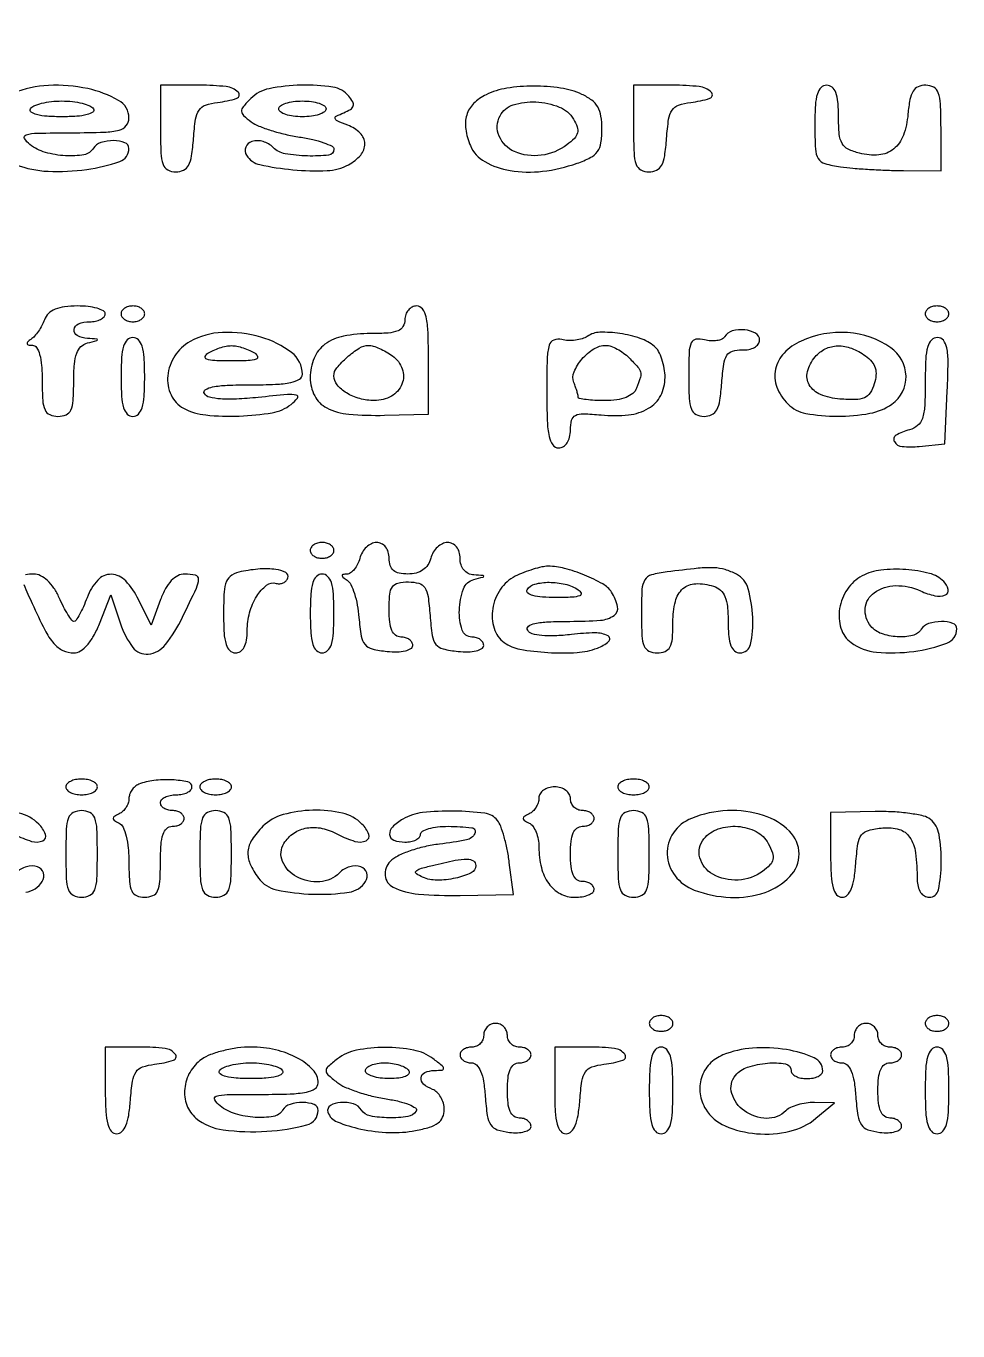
# Model space of a CAD drawing. Extents: x 0 to 1066, y 0 to 761.
# Drawn here: x 1035.16 to 1045.16, y 127.07 to 141.07 of the extents above; entities that cross this region are included whole.
import ezdxf

# ---------------------------------------------------------------- set-up
doc = ezdxf.new("R2010")
doc.units = 0
doc.header["$MEASUREMENT"] = 0

msp = doc.modelspace()

# ---------------------------------------------------------------- linework, layer by layer
for points in [[(710.559243, 95.267872, -0.000023), (733.258836, 95.240684, -0.000004), (756.324384, 95.211821, -0.198594)], [(606.442229, 95.24091, -0.000004), (629.422908, 95.212432, -0.198597)], [(669.892229, 95.24091, -0.000004), (692.872908, 95.212432, -0.198597)], [(1035.055746, 139.583519, 0.079277), (1035.397601, 139.512405, 0.047386), (1035.813259, 139.5323, 0.04781), (1036.166385, 139.617996, 0.319548), (1036.2654, 139.757106, 0.312179), (1036.222453, 139.819188, 0.088965), (1036.100822, 139.841694, 0.07719), (1035.964763, 139.821329, 0.180568), (1035.8847, 139.7592, -0.213591), (1035.782991, 139.690159, -0.058451), (1035.5848, 139.678504, -0.056144), (1035.368705, 139.715643, -0.091551), (1035.20292, 139.798809, -0.103523), (1035.145963, 139.864154, -0.484919), (1035.162329, 139.903698, -0.064153), (1035.281385, 139.921355, -0.00368), (1035.65205, 139.925709, 0.006741), (1036.002586, 139.931974, 0.055368), (1036.160525, 139.954549, 0.158251), (1036.236135, 140.002639, 0.174336), (1036.2654, 140.08402, 0.270288), (1036.155196, 140.272991, 0.075764), (1035.822928, 140.399439, 0.065093), (1035.402577, 140.434153, 0.084123), (1035.02499, 140.351516, 0.14807)], [(1035.138035, 135.077473, 0.006235), (1035.227211, 134.87355, 0.011702), (1035.362907, 134.591286, 0.057718), (1035.460498, 134.444528, 0.108359), (1035.556735, 134.370946, 0.109662), (1035.674511, 134.3448, 0.143395), (1035.745411, 134.365561, 0.070032), (1035.817532, 134.427492, 0.054108), (1035.886722, 134.525792, 0.031432), (1035.94858, 134.656385), (1036.072857, 134.96797), (1036.175689, 134.656385, 0.081138), (1036.30725, 134.40411, 0.264709), (1036.473647, 134.331664, 0.20303), (1036.657579, 134.433953, 0.052648), (1036.840742, 134.727763, 0.003882), (1036.98986, 135.040855, 0.095917), (1037.013046, 135.133402, 0.362476), (1036.980233, 135.177357, 0.058577), (1036.865876, 135.1908, 0.118804), (1036.790404, 135.17261, 0.084758), (1036.720517, 135.120347, 0.06597), (1036.658048, 135.034277, 0.036684), (1036.604771, 134.91585), (1036.50459, 134.6409), (1036.369646, 134.91585, 0.073508), (1036.231112, 135.117043, 0.198242), (1036.076367, 135.187943, 0.224282), (1035.930632, 135.125804, 0.091647), (1035.816504, 134.937, -0.01465), (1035.776503, 134.839748, -0.022048), (1035.735509, 134.757754, -0.018214), (1035.697727, 134.695308, -0.252747), (1035.675304, 134.6832, -0.241443), (1035.652187, 134.695054, -0.016768), (1035.610239, 134.757754, -0.020865), (1035.563901, 134.839752, -0.013983), (1035.517561, 134.937, 0.042588), (1035.460676, 135.040673, 0.058821), (1035.391998, 135.121473, 0.069842), (1035.317826, 135.173242, 0.118018), (1035.244478, 135.1908, 0.056115), (1035.154514, 135.180671, 0.334777)], [(1035.041477, 132.397514, 0.047758), (1035.221311, 132.322338, 0.179191), (1035.341474, 132.328846, 0.403167), (1035.370179, 132.397581, 0.104006), (1035.297788, 132.508527, 0.141171), (1035.088294, 132.624312, 0.062047)], [(1035.158881, 131.776274, 0.221043), (1035.335658, 131.8914, 0.216893), (1035.348011, 131.984953, 0.243745), (1035.285073, 132.049336, 0.155135), (1035.16603, 132.050617, 0.122696), (1035.055094, 131.983934, -0.181548)]]:
    msp.add_lwpolyline(points, format="xyb")
for points in [[(1036.6038, 139.9707, 0.009984), (1036.609043, 139.708171, 0.075033), (1036.63242, 139.586434, 0.183879), (1036.68241, 139.527467, 0.126645), (1036.768136, 139.5054, 0.112123), (1036.851204, 139.524265, 0.160679), (1036.905245, 139.576172, 0.086187), (1036.938225, 139.677401, 0.017695), (1036.958486, 139.86495, -0.017705), (1036.980822, 140.07167, -0.112209), (1037.018481, 140.169775, -0.16625), (1037.087754, 140.22258, -0.051861), (1037.21715, 140.251269, 0.049039), (1037.422977, 140.295691, 0.566145), (1037.438219, 140.36081, 0.167711), (1037.309673, 140.421028, 0.026446), (1037.0268, 140.436), (1036.6038, 140.436)], [(1037.573361, 140.293675, 0.019917), (1037.49139, 140.2049, 0.183837), (1037.474136, 140.156451, 0.206489), (1037.4945, 140.111899, 0.025862), (1037.578741, 140.043346, 0.061878), (1037.660204, 139.998017, 0.019522), (1037.791533, 139.950801, 0.019165), (1037.943512, 139.909104, 0.020152), (1038.095723, 139.879965, -0.018658), (1038.237238, 139.853312, -0.028986), (1038.356525, 139.818826, -0.028415), (1038.444795, 139.7819, -0.286954), (1038.465, 139.749594, -0.381431), (1038.408695, 139.686525, -0.035052), (1038.180945, 139.676695, -0.036923), (1037.94129, 139.700923, -0.153906), (1037.814106, 139.767134, 0.125728), (1037.705964, 139.831262, 0.142679), (1037.58575, 139.831462, 0.231214), (1037.519772, 139.771673, 0.239154), (1037.52761, 139.684198, 0.202162), (1037.670571, 139.58364, 0.030558), (1038.023878, 139.529174, 0.033709), (1038.390939, 139.520193, 0.112589), (1038.621864, 139.583398, 0.090564), (1038.752373, 139.687227, 0.186861), (1038.796244, 139.80791, 0.197471), (1038.746651, 139.921789, 0.100868), (1038.61305, 140.007253, -0.009918), (1038.501012, 140.053028, -0.221559), (1038.478289, 140.078572, -0.364559), (1038.489074, 140.103507, -0.019909), (1038.572909, 140.141306, 0.042301), (1038.643609, 140.17707, 0.183921), (1038.671682, 140.213682, 0.198362), (1038.667196, 140.257827, 0.049994), (1038.626, 140.31898, 0.184837), (1038.452977, 140.416336, 0.042778), (1038.113452, 140.437233, 0.04353), (1037.769866, 140.398923, 0.147903)], [(1041.6798, 139.9707, 0.009984), (1041.685043, 139.708171, 0.075033), (1041.70842, 139.586434, 0.183879), (1041.75841, 139.527467, 0.126645), (1041.844136, 139.5054, 0.112123), (1041.927204, 139.524265, 0.160679), (1041.981245, 139.576172, 0.086187), (1042.014225, 139.677401, 0.017695), (1042.034486, 139.86495, -0.017705), (1042.056822, 140.07167, -0.112209), (1042.094481, 140.169775, -0.16625), (1042.163754, 140.22258, -0.051861), (1042.29315, 140.251269, 0.049039), (1042.498977, 140.295691, 0.566145), (1042.514219, 140.36081, 0.167711), (1042.385673, 140.421028, 0.026446), (1042.1028, 140.436), (1041.6798, 140.436)], [(1043.6256, 140.016833, 0.011461), (1043.6317, 139.750761, 0.124636), (1043.662522, 139.648902, 0.191278), (1043.733766, 139.594632, 0.034262), (1043.90055, 139.560043, 0.013529), (1044.034112, 139.545435, 0.005833), (1044.212777, 139.532869, 0.005766), (1044.403376, 139.523901, 0.007597), (1044.57735, 139.52037), (1044.9792, 139.518321), (1044.9792, 139.97716, 0.010234), (1044.973916, 140.235308, 0.075774), (1044.950486, 140.35571, 0.183742), (1044.900565, 140.414157, 0.125778), (1044.815107, 140.436, 0.103714), (1044.734184, 140.419032, 0.152374), (1044.679735, 140.37168, 0.093407), (1044.645381, 140.282126, 0.023797), (1044.624757, 140.127318, -0.064538), (1044.575084, 139.898486, -0.137858), (1044.471349, 139.752144, -0.150534), (1044.313602, 139.688892, -0.08229), (1044.103994, 139.706054, -0.052191), (1043.982757, 139.750336, -0.150445), (1043.918194, 139.81086, -0.109181), (1043.887351, 139.910034, -0.021007), (1043.8794, 140.099212, 0.020436), (1043.872906, 140.258033, 0.069765), (1043.850281, 140.358719, 0.128996), (1043.810394, 140.414956, 0.176113), (1043.7525, 140.436, 0.199259), (1043.692758, 140.411207, 0.12314), (1043.653153, 140.344989, 0.05929), (1043.63148, 140.22279, 0.014273)], [(1040.097613, 140.334559, 0.084446), (1039.96436, 140.23973, 0.122036), (1039.890244, 140.116345, 0.112368), (1039.878967, 139.964757, 0.064343), (1039.929558, 139.78752, 0.164207), (1040.083862, 139.615814, 0.087593), (1040.356162, 139.519956, 0.070959), (1040.703607, 139.512291, 0.054004), (1041.074976, 139.598276, 0.035169), (1041.216395, 139.659026, 0.117277), (1041.29254, 139.724413, 0.119933), (1041.330164, 139.816191, 0.037599), (1041.3414, 139.965396, 0.038769), (1041.33056, 140.104992, 0.092646), (1041.29606, 140.202595, 0.101726), (1041.231051, 140.275635, 0.053358), (1041.125919, 140.33782, 0.069558), (1040.898063, 140.405477, 0.038247), (1040.607424, 140.426814, 0.038313), (1040.318768, 140.403742, 0.073547)], [(1035.8847, 140.1822, -0.400129), (1035.877431, 140.147698, -0.089468), (1035.817083, 140.120499, -0.044569), (1035.705175, 140.10291, -0.016707), (1035.5463, 140.0976, -0.016707), (1035.387425, 140.10291, -0.044569), (1035.275517, 140.120499, -0.089468), (1035.215169, 140.147698, -0.400129), (1035.2079, 140.1822, -0.158284), (1035.246471, 140.214903, -0.036095), (1035.328873, 140.241949, -0.033884), (1035.432932, 140.260587, -0.02738), (1035.5463, 140.2668, -0.02738), (1035.659668, 140.260587, -0.033884), (1035.763727, 140.241949, -0.036095), (1035.846129, 140.214903, -0.158284)], [(1038.3804, 140.1822, -0.254951), (1038.362671, 140.149691, -0.06271), (1038.305846, 140.122451, -0.048861), (1038.223827, 140.103756, -0.031626), (1038.1266, 140.0976, -0.031626), (1038.029373, 140.103756, -0.048861), (1037.947354, 140.122451, -0.06271), (1037.890529, 140.149691, -0.254951), (1037.8728, 140.1822, -0.254951), (1037.890529, 140.214709, -0.06271), (1037.947354, 140.241949, -0.048861), (1038.029373, 140.260644, -0.031626), (1038.1266, 140.2668, -0.031626), (1038.223827, 140.260644, -0.048861), (1038.305846, 140.241949, -0.06271), (1038.362671, 140.214709, -0.254951)], [(1041.036732, 140.071495, -0.053632), (1041.07573, 139.988614, -0.147433), (1041.078279, 139.924719, -0.13153), (1041.0448, 139.865486, -0.039035), (1040.96568, 139.796545, -0.126607), (1040.68991, 139.6842, -0.136939), (1040.403003, 139.723813, -0.191419), (1040.237842, 139.889719, -0.227898), (1040.247301, 140.108252, -0.196882), (1040.388762, 140.22515, -0.087307), (1040.633328, 140.256538, -0.084188), (1040.882478, 140.202259, -0.161727)], [(1035.359466, 137.91915, -0.034842), (1035.331888, 137.85791, -0.028095), (1035.294224, 137.796332, -0.02892), (1035.252778, 137.743254, -0.062485), (1035.214071, 137.708945, 0.032002), (1035.177939, 137.680648, 0.275212), (1035.172024, 137.66188, 0.30431), (1035.185708, 137.649179, 0.036288), (1035.22905, 137.645495, -0.250085), (1035.274487, 137.620533, -0.077213), (1035.307703, 137.546983, -0.048342), (1035.328454, 137.428558, -0.019216), (1035.3348, 137.2635, 0.013964), (1035.340659, 137.053742, 0.090841), (1035.36535, 136.951538, 0.188085), (1035.416395, 136.900966, 0.102588), (1035.504, 136.8828, 0.10145), (1035.591454, 136.900729, 0.187663), (1035.642494, 136.950762, 0.091957), (1035.667279, 137.051623, 0.014391), (1035.6732, 137.257297, -0.018745), (1035.680191, 137.443717, -0.067374), (1035.704896, 137.5599, -0.114989), (1035.75063, 137.630777, -0.129003), (1035.82125, 137.670483, 0.001923), (1035.920755, 137.696896, 0.339035), (1035.927, 137.705047, 0.392517), (1035.920565, 137.711981, 0.002113), (1035.82125, 137.718986, -0.101292), (1035.711077, 137.749251, -0.314388), (1035.676612, 137.813617, -0.277197), (1035.724788, 137.875895, -0.093159), (1035.8424, 137.898, 0.048028), (1035.907154, 137.904234, 0.068025), (1035.961898, 137.922851, 0.088204), (1035.998785, 137.950293, 0.191087), (1036.0116, 137.9826, 0.278947), (1035.991856, 138.015237, 0.051725), (1035.923841, 138.042349, 0.042238), (1035.827322, 138.061064, 0.026781), (1035.712845, 138.0672, 0.030629), (1035.57429, 138.058704, 0.068673), (1035.472625, 138.031702, 0.093864), (1035.402543, 137.985393, 0.112024)], [(1036.1808, 137.9826, 0.148195), (1036.190577, 137.950337, 0.098894), (1036.218077, 137.922851, 0.082425), (1036.259186, 137.904319, 0.064853), (1036.3077, 137.898, 0.064853), (1036.356214, 137.904319, 0.082425), (1036.397323, 137.922851, 0.098894), (1036.424823, 137.950337, 0.148195), (1036.4346, 137.9826, 0.148195), (1036.424823, 138.014863, 0.098894), (1036.397323, 138.042349, 0.082425), (1036.356214, 138.060881, 0.064853), (1036.3077, 138.0672, 0.064853), (1036.259186, 138.060881, 0.082425), (1036.218077, 138.042349, 0.098894), (1036.190577, 138.014863, 0.148195)], [(1039.2264, 137.91915, -0.135787), (1039.206309, 137.846534, -0.163476), (1039.152722, 137.800766, -0.079866), (1039.048941, 137.777189, -0.016), (1038.858703, 137.7711, 0.048041), (1038.5689, 137.743191, 0.110083), (1038.368919, 137.655964, 0.138444), (1038.25249, 137.507508, 0.097794), (1038.2112, 137.298418, 0.118752), (1038.258521, 137.101986, 0.158546), (1038.387638, 136.97335, 0.096264), (1038.62389, 136.906152, 0.027064), (1039.00885, 136.894189), (1039.4802, 136.905055), (1039.4802, 137.486128, 0.00869), (1039.474999, 137.785372, 0.045094), (1039.454431, 137.949205, 0.104702), (1039.415424, 138.035702, 0.239026), (1039.3533, 138.0672, 0.115918), (1039.304895, 138.055825, 0.100475), (1039.263677, 138.02371, 0.093242), (1039.23601, 137.975688, 0.084383)], [(1044.81, 137.9826, 0.148195), (1044.819777, 137.950337, 0.098894), (1044.847277, 137.922851, 0.082425), (1044.888386, 137.904319, 0.064853), (1044.9369, 137.898, 0.064853), (1044.985414, 137.904319, 0.082425), (1045.026523, 137.922851, 0.098894), (1045.054023, 137.950337, 0.148195), (1045.0638, 137.9826, 0.148195), (1045.054023, 138.014863, 0.098894), (1045.026523, 138.042349, 0.082425), (1044.985414, 138.060881, 0.064853), (1044.9369, 138.0672, 0.064853), (1044.888386, 138.060881, 0.082425), (1044.847277, 138.042349, 0.098894), (1044.819777, 138.014863, 0.148195)], [(1036.92105, 137.684993, 0.12094), (1036.756989, 137.53127, 0.120817), (1036.682677, 137.318995, 0.133458), (1036.717956, 137.112324, 0.162656), (1036.852038, 136.970377, 0.097861), (1037.090151, 136.897685, 0.034111), (1037.450081, 136.885802, 0.033265), (1037.802479, 136.921765, 0.124255), (1038.00468, 137.010961, 0.0595), (1038.073073, 137.078829, 0.55686), (1038.06163, 137.110589, 0.074477), (1037.967938, 137.116228, 0.00348), (1037.651129, 137.085876, -0.012717), (1037.420133, 137.068043, -0.030694), (1037.248861, 137.069714, -0.040079), (1037.129165, 137.087956, -0.199035), (1037.075086, 137.126915, -0.417628), (1037.08525, 137.168878, -0.08881), (1037.163286, 137.198677, -0.03731), (1037.318863, 137.216338, -0.009613), (1037.571707, 137.2212, 0.010279), (1037.838803, 137.226691, 0.040308), (1038.002311, 137.246687, 0.078148), (1038.095408, 137.281542, 0.270464), (1038.1266, 137.334988, 0.235461), (1038.010997, 137.56686, 0.091061), (1037.680858, 137.73215, 0.080056), (1037.26893, 137.782986, 0.119358)], [(1041.183985, 137.741465, -0.073065), (1041.128272, 137.71518, -0.042353), (1041.055733, 137.699696, -0.041316), (1040.978687, 137.696377, -0.054116), (1040.909035, 137.706736, 0.160191), (1040.824021, 137.701467, 0.232379), (1040.774497, 137.646632, 0.063932), (1040.753251, 137.50626, 0.00563), (1040.7492, 137.146467, 0.008256), (1040.754342, 136.835091, 0.043706), (1040.774808, 136.665895, 0.102209), (1040.813728, 136.576699, 0.243562), (1040.8761, 136.5444, 0.135886), (1040.927089, 136.558518, 0.112454), (1040.967914, 136.597648, 0.089588), (1040.994196, 136.659136, 0.056367), (1041.003, 136.736986, -0.060651), (1041.01579, 136.842035, -0.22176), (1041.056838, 136.892924, -0.123595), (1041.14075, 136.910777, -0.014693), (1041.332028, 136.898193, 0.049195), (1041.627556, 136.899149, 0.107027), (1041.842147, 136.969022, 0.14247), (1041.971167, 137.104841, 0.119742), (1042.0182, 137.298418, 0.042408), (1042.009789, 137.397406, 0.039532), (1041.984767, 137.495992, 0.042006), (1041.948077, 137.580054, 0.095935), (1041.904387, 137.633339, 0.091428), (1041.751608, 137.718872, 0.044791), (1041.53409, 137.771757, 0.044494), (1041.319805, 137.78464, 0.140365)], [(1042.657609, 137.736742, -0.15438), (1042.627209, 137.710566, -0.064046), (1042.574471, 137.695594, -0.054994), (1042.509323, 137.693063, -0.046215), (1042.441116, 137.704309, 0.098281), (1042.349607, 137.709792, 0.261817), (1042.299252, 137.671653, 0.094119), (1042.276478, 137.571109, 0.008765), (1042.272, 137.315667, 0.011299), (1042.277454, 137.074333, 0.079578), (1042.301179, 136.95966, 0.184434), (1042.351124, 136.903582, 0.120179), (1042.436336, 136.8828, 0.112123), (1042.519404, 136.901665, 0.160679), (1042.573445, 136.953572, 0.086187), (1042.606425, 137.054801, 0.017695), (1042.626686, 137.24235, -0.01596), (1042.647629, 137.442722, -0.103877), (1042.681533, 137.537638, -0.188149), (1042.741107, 137.582811, -0.078181), (1042.84305, 137.595183, 0.056762), (1042.916154, 137.600906, 0.079056), (1042.977717, 137.62333, 0.100405), (1043.018752, 137.658404, 0.167393), (1043.0334, 137.700933, 0.27184), (1042.990385, 137.774205, 0.103893), (1042.873094, 137.81075, 0.092374), (1042.740108, 137.798854, 0.188117)], [(1043.47755, 137.691305, 0.097185), (1043.29535, 137.562317, 0.139343), (1043.203792, 137.388195, 0.143682), (1043.218857, 137.195992, 0.105834), (1043.335543, 137.015743, 0.152802), (1043.528432, 136.914797, 0.044471), (1043.866398, 136.884299, 0.045034), (1044.214971, 136.915366, 0.108451), (1044.452776, 137.014497, 0.252552), (1044.60395, 137.315807, 0.237937), (1044.439233, 137.619539, 0.135938), (1043.97709, 137.781182, 0.122743)], [(1036.1808, 137.3058, 0.014068), (1036.186658, 137.097643, 0.058865), (1036.208295, 136.97445, 0.122766), (1036.247887, 136.907762, 0.200296), (1036.3077, 136.8828, 0.200296), (1036.367513, 136.907762, 0.122766), (1036.407105, 136.97445, 0.058865), (1036.428742, 137.097643, 0.014068), (1036.4346, 137.3058, 0.014068), (1036.428742, 137.513957, 0.058865), (1036.407105, 137.63715, 0.122766), (1036.367513, 137.703838, 0.200296), (1036.3077, 137.7288, 0.200296), (1036.247887, 137.703838, 0.122766), (1036.208295, 137.63715, 0.058865), (1036.186658, 137.513957, 0.014068)], [(1037.619, 137.5596, -0.184642), (1037.645277, 137.523704, -0.400857), (1037.630427, 137.496247, -0.068582), (1037.544833, 137.481061, -0.009659), (1037.3652, 137.477591, -0.009659), (1037.185567, 137.481061, -0.068582), (1037.099973, 137.496247, -0.400857), (1037.085123, 137.523704, -0.184642), (1037.1114, 137.5596, -0.038252), (1037.169267, 137.591008, -0.027073), (1037.2383, 137.617519, -0.027466), (1037.307439, 137.635735, -0.050718), (1037.3652, 137.641609, -0.050718), (1037.422961, 137.635735, -0.027466), (1037.4921, 137.617519, -0.027073), (1037.561133, 137.591008, -0.038252)], [(1039.093698, 137.532004, -0.150572), (1039.198355, 137.391594, -0.183668), (1039.194828, 137.228833, -0.169344), (1039.081784, 137.100062, -0.129425), (1038.899219, 137.052, -0.066343), (1038.742205, 137.072926, -0.070724), (1038.599809, 137.134173, -0.083133), (1038.499475, 137.220989, -0.174648), (1038.465, 137.316677, -0.175104), (1038.496178, 137.402974, -0.03842), (1038.607771, 137.518015, -0.039318), (1038.737473, 137.615639, -0.14261), (1038.835573, 137.6442, -0.075101), (1038.886354, 137.636529, -0.027552), (1038.954581, 137.611242, -0.026572), (1039.027265, 137.574945, -0.02878)], [(1041.631457, 137.511257, -0.012599), (1041.727394, 137.41036, -0.122953), (1041.7549, 137.358832, -0.136932), (1041.75341, 137.30268, -0.01693), (1041.713049, 137.185819, -0.129622), (1041.672205, 137.129115, -0.078209), (1041.600415, 137.086794, -0.060254), (1041.500205, 137.060542, -0.033975), (1041.374649, 137.052, -0.011571), (1041.264595, 137.054547, -0.019092), (1041.171921, 137.062393, -0.013714), (1041.099321, 137.07337, -0.363133), (1041.0876, 137.087381, 0.063128), (1041.084987, 137.107991, 0.009353), (1041.073745, 137.148474, 0.010413), (1041.058493, 137.19602, 0.008792), (1041.040435, 137.245673, -0.193947), (1041.042363, 137.360899, -0.07795), (1041.126951, 137.497193, -0.074703), (1041.254462, 137.606932, -0.141305), (1041.3837, 137.6442, -0.086666), (1041.437135, 137.634868, -0.036688), (1041.50384, 137.605148, -0.034891), (1041.572113, 137.562131, -0.03837)], [(1044.169698, 137.532004, -0.060673), (1044.236316, 137.469622, -0.09917), (1044.273235, 137.401937, -0.096863), (1044.281716, 137.324087, -0.055739), (1044.263282, 137.231225, -0.067019), (1044.217945, 137.135215, -0.146179), (1044.156552, 137.082926, -0.101826), (1044.060821, 137.062298, -0.023149), (1043.894068, 137.068471, -0.073726), (1043.68639, 137.117204, -0.167429), (1043.565613, 137.220899, -0.200746), (1043.546638, 137.362361, -0.107876), (1043.628973, 137.521364, -0.10677), (1043.737934, 137.606866, -0.108657), (1043.871778, 137.639072, -0.096178), (1044.020032, 137.613304, -0.066978)], [(1044.81, 137.25558, -0.011559), (1044.803971, 136.994827, -0.067549), (1044.77931, 136.860167, -0.137813), (1044.728146, 136.783739, -0.11328), (1044.6408, 136.738113, 0.065064), (1044.496833, 136.679653, 0.420258), (1044.478736, 136.611472, 0.241534), (1044.561841, 136.559307, 0.045701), (1044.74655, 136.56019), (1045.0215, 136.5867), (1045.046515, 137.15775, 0.007905), (1045.055057, 137.463081, 0.048856), (1045.041669, 137.619334, 0.12709), (1045.004745, 137.6986, 0.224154), (1044.940765, 137.7288, 0.202893), (1044.877609, 137.702072, 0.12578), (1044.836994, 137.631111, 0.055937), (1044.81555, 137.496384, 0.011522)], [(1038.2112, 135.4446, 0.148195), (1038.220977, 135.412337, 0.098894), (1038.248477, 135.384851, 0.082425), (1038.289586, 135.366319, 0.064853), (1038.3381, 135.36, 0.064853), (1038.386614, 135.366319, 0.082425), (1038.427723, 135.384851, 0.098894), (1038.455223, 135.412337, 0.148195), (1038.465, 135.4446, 0.148195), (1038.455223, 135.476863, 0.098894), (1038.427723, 135.504349, 0.082425), (1038.386614, 135.522881, 0.064853), (1038.3381, 135.5292, 0.064853), (1038.289586, 135.522881, 0.082425), (1038.248477, 135.504349, 0.098894), (1038.220977, 135.476863, 0.148195)], [(1038.743313, 135.36, -0.049688), (1038.719278, 135.29518, -0.058463), (1038.683898, 135.240122, -0.068149), (1038.643137, 135.202395, -0.15041), (1038.603183, 135.189505, 0.037268), (1038.562458, 135.185911, 0.383112), (1038.552732, 135.173799, 0.221472), (1038.562473, 135.155583, 0.019331), (1038.606748, 135.124957, -0.143215), (1038.646961, 135.079089, -0.032136), (1038.685047, 134.981202, -0.030816), (1038.715833, 134.858169, -0.025599), (1038.733648, 134.724402, 0.019997), (1038.757955, 134.524823, 0.133864), (1038.799, 134.434693, 0.163069), (1038.876166, 134.386954, 0.033665), (1039.03605, 134.36059, 0.029775), (1039.14297, 134.356676, 0.051008), (1039.231441, 134.367781, 0.070483), (1039.291539, 134.390921, 0.272062), (1039.311, 134.42404, 0.139787), (1039.301218, 134.458345, 0.099973), (1039.273723, 134.487574, 0.08532), (1039.232602, 134.507258, 0.069166), (1039.1841, 134.514, -0.164293), (1039.127465, 134.533126, -0.129352), (1039.087414, 134.5845, -0.075863), (1039.064128, 134.674399, -0.025511), (1039.0572, 134.8101, -0.021499), (1039.064304, 134.975247, -0.131578), (1039.09311, 135.054743, -0.188814), (1039.152183, 135.094149, -0.053812), (1039.263836, 135.1062, -0.065109), (1039.376948, 135.091408, -0.186214), (1039.440022, 135.045586, -0.109891), (1039.475063, 134.951176, -0.016069), (1039.496486, 134.74665, 0.017144), (1039.519663, 134.529871, 0.131086), (1039.559347, 134.436395, 0.170606), (1039.635608, 134.387442, 0.034162), (1039.79745, 134.36059, 0.029775), (1039.90437, 134.356676, 0.051008), (1039.992841, 134.367781, 0.070483), (1040.052939, 134.390921, 0.272062), (1040.0724, 134.42404, 0.139787), (1040.062618, 134.458345, 0.099973), (1040.035123, 134.487574, 0.08532), (1039.994002, 134.507258, 0.069166), (1039.9455, 134.514, -0.324794), (1039.841349, 134.589634, -0.087421), (1039.811064, 134.804209, -0.079037), (1039.855133, 135.030991, -0.246177), (1039.96665, 135.132483, 0.001923), (1040.066155, 135.158896, 0.339035), (1040.0724, 135.167047, 0.392517), (1040.065965, 135.173981, 0.002113), (1039.96665, 135.180986, -0.099242), (1039.906985, 135.197116, -0.104863), (1039.859483, 135.234813, -0.097744), (1039.829075, 135.29099, -0.07546), (1039.8186, 135.36, 0.071894), (1039.808895, 135.427143, 0.096727), (1039.780597, 135.481507, 0.109473), (1039.737122, 135.516658, 0.115978), (1039.68378, 135.5292, 0.114309), (1039.628936, 135.516496, 0.075597), (1039.575566, 135.479497, 0.069688), (1039.531721, 135.424673, 0.070024), (1039.504713, 135.36, -0.082332), (1039.472471, 135.287817, -0.096222), (1039.419967, 135.234339, -0.089464), (1039.34795, 135.201809, -0.061532), (1039.258833, 135.1908, -0.04971), (1039.164958, 135.200156, -0.125524), (1039.103554, 135.229698, -0.144546), (1039.068942, 135.281896, -0.074746), (1039.0572, 135.36, 0.071894), (1039.047495, 135.427143, 0.096727), (1039.019197, 135.481507, 0.109473), (1038.975722, 135.516658, 0.115978), (1038.92238, 135.5292, 0.114309), (1038.867536, 135.516496, 0.075597), (1038.814166, 135.479497, 0.069688), (1038.770321, 135.424673, 0.070024)], [(1040.4108, 135.166443, 0.127367), (1040.251987, 135.027234, 0.108784), (1040.169004, 134.820074, 0.11634), (1040.183283, 134.6084, 0.16149), (1040.292812, 134.454722, 0.115748), (1040.460598, 134.383605, 0.02798), (1040.762201, 134.348924, 0.029413), (1041.073933, 134.349007, 0.076984), (1041.292181, 134.396151, 0.084923), (1041.412803, 134.467776, 0.531171), (1041.406224, 134.526785, 0.126083), (1041.268974, 134.559265, 0.02486), (1041.014438, 134.541885, -0.017585), (1040.835108, 134.527017, -0.036431), (1040.694719, 134.530566, -0.047313), (1040.593794, 134.550254, -0.184555), (1040.544146, 134.588171, -0.394573), (1040.552593, 134.630263, -0.104047), (1040.621574, 134.660552, -0.041209), (1040.764172, 134.678329, -0.010414), (1040.998007, 134.6832, 0.017966), (1041.326435, 134.695005, 0.135411), (1041.471498, 134.746489, 0.304717), (1041.508171, 134.84132, 0.086167), (1041.444133, 134.995157, 0.124112), (1041.349321, 135.084815, 0.030208), (1041.153906, 135.179238, 0.031857), (1040.938719, 135.251988, 0.067873), (1040.764843, 135.274153, 0.051575), (1040.695482, 135.266365, 0.020119), (1040.602044, 135.241998, 0.019663), (1040.502231, 135.207291, 0.023096)], [(1042.03935, 135.214201, 0.033959), (1041.872252, 135.181829, 0.193568), (1041.801202, 135.128746, 0.125955), (1041.770448, 135.027952, 0.011388), (1041.7644, 134.76244, 0.01182), (1041.769936, 134.528313, 0.084612), (1041.794119, 134.418155, 0.189677), (1041.845207, 134.364384, 0.109452), (1041.9336, 134.3448, 0.093374), (1042.019723, 134.361025, 0.182952), (1042.070784, 134.407119, 0.100676), (1042.096352, 134.498117, 0.018309), (1042.1028, 134.674149, -0.058429), (1042.128973, 134.897354, -0.154079), (1042.210689, 135.033924, -0.17764), (1042.346991, 135.087454, -0.082674), (1042.537718, 135.060117, -0.107031), (1042.612111, 135.017465, -0.112205), (1042.660678, 134.94849, -0.073835), (1042.687195, 134.841344, -0.023806), (1042.695, 134.677499, 0.020864), (1042.701533, 134.521008, 0.070353), (1042.724217, 134.4214, 0.129133), (1042.764119, 134.365653, 0.174931), (1042.8219, 134.3448, 0.352885), (1042.935094, 134.436053, 0.064433), (1042.959672, 134.724037, 0.058505), (1042.909609, 135.033411, 0.203255), (1042.785162, 135.187823, 0.050267), (1042.663297, 135.238052, 0.063873), (1042.543339, 135.25777, 0.034404), (1042.373807, 135.252101, 0.005315)], [(1037.47095, 135.217152, 0.083824), (1037.369707, 135.178476, 0.162044), (1037.313335, 135.113856, 0.085923), (1037.286882, 134.998075, 0.013298), (1037.2806, 134.761916, 0.014385), (1037.286493, 134.557137, 0.05952), (1037.308185, 134.435469, 0.123337), (1037.347796, 134.369502, 0.198703), (1037.4075, 134.3448, 0.147575), (1037.461571, 134.361114, 0.124191), (1037.501955, 134.405555, 0.08492), (1037.526592, 134.479635, 0.037925), (1037.5344, 134.58243, -0.067618), (1037.560711, 134.776098, -0.070172), (1037.637676, 134.953096, -0.087608), (1037.741517, 135.070291, -0.242522), (1037.846422, 135.091023, 0.08916), (1037.884583, 135.087082, 0.090274), (1037.921548, 135.096719, 0.093902), (1037.951609, 135.118284, 0.106535), (1037.97009, 135.1485, 0.370043), (1037.947698, 135.205864, 0.088509), (1037.842289, 135.240007, 0.053334), (1037.673529, 135.245091, 0.030309)], [(1038.2112, 134.7678, 0.014068), (1038.217058, 134.559643, 0.058865), (1038.238695, 134.43645, 0.122766), (1038.278287, 134.369762, 0.200296), (1038.3381, 134.3448, 0.200296), (1038.397913, 134.369762, 0.122766), (1038.437505, 134.43645, 0.058865), (1038.459142, 134.559643, 0.014068), (1038.465, 134.7678, 0.014068), (1038.459142, 134.975957, 0.058865), (1038.437505, 135.09915, 0.122766), (1038.397913, 135.165838, 0.200296), (1038.3381, 135.1908, 0.200296), (1038.278287, 135.165838, 0.122766), (1038.238695, 135.09915, 0.058865), (1038.217058, 134.975957, 0.014068)], [(1044.1332, 135.170616, 0.124775), (1043.974482, 135.028511, 0.107653), (1043.891736, 134.820027, 0.115763), (1043.905983, 134.608196, 0.161833), (1044.015212, 134.454722, 0.1365), (1044.286409, 134.352627, 0.054454), (1044.687004, 134.360671, 0.056837), (1045.041967, 134.44845, 0.313399), (1045.1484, 134.601577, 0.320572), (1045.105757, 134.661252, 0.084633), (1044.983166, 134.681168, 0.07366), (1044.846706, 134.659863, 0.180755), (1044.7677, 134.5986, -0.198888), (1044.674907, 134.531712, -0.072682), (1044.510461, 134.517401, -0.06975), (1044.339781, 134.551569, -0.136137), (1044.226699, 134.630177, -0.197302), (1044.166548, 134.822498, -0.219261), (1044.262347, 134.990528, -0.152862), (1044.492559, 135.066196, -0.11088), (1044.758336, 135.010473, 0.050773), (1044.914752, 134.957583, 0.152549), (1045.025852, 134.966284, 0.369241), (1045.056283, 135.024388, 0.141031), (1045.008558, 135.110682, 0.134479), (1044.856046, 135.197609, 0.045614), (1044.601722, 135.238528, 0.04571), (1044.334159, 135.232374, 0.092162)], [(1041.0876, 135.0216, -0.163739), (1041.11654, 134.985256, -0.417353), (1041.103525, 134.957817, -0.073665), (1041.023025, 134.942328, -0.00987), (1040.849957, 134.938295, -0.018067), (1040.702536, 134.9431, -0.048038), (1040.598737, 134.960352, -0.099296), (1040.543932, 134.987414, -0.384351), (1040.5377, 135.0216, -0.194116), (1040.620778, 135.082653, -0.062656), (1040.77525, 135.102087, -0.058919), (1040.947085, 135.081767, -0.084784)], [(1035.5886, 132.9066, 0.191087), (1035.601415, 132.874293, 0.088204), (1035.638303, 132.846851, 0.068025), (1035.693046, 132.828234, 0.048028), (1035.7578, 132.822, 0.048028), (1035.822554, 132.828234, 0.068025), (1035.877298, 132.846851, 0.088204), (1035.914185, 132.874293, 0.191087), (1035.927, 132.9066, 0.191087), (1035.914185, 132.938907, 0.088204), (1035.877298, 132.966349, 0.068025), (1035.822554, 132.984966, 0.048028), (1035.7578, 132.9912, 0.048028), (1035.693046, 132.984966, 0.068025), (1035.638303, 132.966349, 0.088204), (1035.601415, 132.938907, 0.191087)], [(1036.37115, 132.935171, 0.08298), (1036.330721, 132.910433, 0.064791), (1036.296464, 132.8719, 0.064977), (1036.273296, 132.826011, 0.084643), (1036.2654, 132.7797, -0.083464), (1036.257531, 132.732891, -0.061281), (1036.234336, 132.685538, -0.060784), (1036.200088, 132.644822, -0.078519), (1036.15965, 132.61755, 0.029131), (1036.108258, 132.589816, 0.260055), (1036.0962, 132.5682, 0.260055), (1036.108258, 132.546584, 0.029131), (1036.15965, 132.51885, -0.181903), (1036.20199, 132.47556, -0.042388), (1036.235471, 132.377717, -0.036866), (1036.257995, 132.247501, -0.0244), (1036.2654, 132.09585, 0.014451), (1036.27133, 131.890734, 0.09211), (1036.296127, 131.790056, 0.187602), (1036.347168, 131.740097, 0.101296), (1036.4346, 131.7222, 0.102588), (1036.522205, 131.740366, 0.188085), (1036.57325, 131.790937, 0.090841), (1036.597941, 131.893142, 0.013964), (1036.6038, 132.1029, -0.016668), (1036.609932, 132.286804, -0.063857), (1036.632, 132.399, -0.12648), (1036.671734, 132.460532, -0.188641), (1036.7307, 132.4836, 0.064853), (1036.779214, 132.489919, 0.082425), (1036.820323, 132.508451, 0.098894), (1036.847823, 132.535937, 0.148195), (1036.8576, 132.5682, 0.148195), (1036.847823, 132.600463, 0.098894), (1036.820323, 132.627949, 0.082425), (1036.779214, 132.646481, 0.064853), (1036.7307, 132.6528, -0.064853), (1036.682186, 132.659119, -0.082425), (1036.641077, 132.677651, -0.098894), (1036.613577, 132.705137, -0.148195), (1036.6038, 132.7374, -0.191087), (1036.616615, 132.769707, -0.088204), (1036.653503, 132.797149, -0.068025), (1036.708246, 132.815766, -0.048028), (1036.773, 132.822, 0.048028), (1036.837754, 132.828234, 0.068025), (1036.892498, 132.846851, 0.088204), (1036.929385, 132.874293, 0.191087), (1036.9422, 132.9066, 0.355524), (1036.898431, 132.960375, 0.038634), (1036.728162, 132.982154, 0.040888), (1036.53173, 132.975917, 0.067617)], [(1037.0268, 132.9066, 0.191087), (1037.039615, 132.874293, 0.088204), (1037.076503, 132.846851, 0.068025), (1037.131246, 132.828234, 0.048028), (1037.196, 132.822, 0.048028), (1037.260754, 132.828234, 0.068025), (1037.315498, 132.846851, 0.088204), (1037.352385, 132.874293, 0.191087), (1037.3652, 132.9066, 0.191087), (1037.352385, 132.938907, 0.088204), (1037.315498, 132.966349, 0.068025), (1037.260754, 132.984966, 0.048028), (1037.196, 132.9912, 0.048028), (1037.131246, 132.984966, 0.068025), (1037.076503, 132.966349, 0.088204), (1037.039615, 132.938907, 0.191087)], [(1040.6646, 132.78675, -0.079041), (1040.656725, 132.737245, -0.060848), (1040.633536, 132.687609, -0.061238), (1040.599291, 132.645341, -0.08292), (1040.55885, 132.61755, 0.029131), (1040.507458, 132.589816, 0.260055), (1040.4954, 132.5682, 0.260055), (1040.507458, 132.546584, 0.029131), (1040.55885, 132.51885, -0.131295), (1040.599403, 132.48485, -0.056264), (1040.633536, 132.422306, -0.050325), (1040.656765, 132.343484, -0.04654), (1040.6646, 132.259488, 0.060005), (1040.690999, 132.04031, 0.095386), (1040.769503, 131.869103, 0.1158), (1040.892655, 131.76107, 0.122996), (1041.048277, 131.7222, 0.038692), (1041.128126, 131.728388, 0.057746), (1041.195546, 131.747051, 0.075912), (1041.241506, 131.774411, 0.224226), (1041.2568, 131.8068, 0.148195), (1041.247023, 131.839063, 0.098894), (1041.219523, 131.866549, 0.082425), (1041.178414, 131.885081, 0.064853), (1041.1299, 131.8914, -0.164293), (1041.073265, 131.910526, -0.129352), (1041.033214, 131.9619, -0.075863), (1041.009928, 132.051799, -0.025511), (1041.003, 132.1875, -0.025511), (1041.009928, 132.323201, -0.075863), (1041.033214, 132.4131, -0.129352), (1041.073265, 132.464474, -0.164293), (1041.1299, 132.4836, 0.064853), (1041.178414, 132.489919, 0.082425), (1041.219523, 132.508451, 0.098894), (1041.247023, 132.535937, 0.148195), (1041.2568, 132.5682, 0.148195), (1041.247023, 132.600463, 0.098894), (1041.219523, 132.627949, 0.082425), (1041.178414, 132.646481, 0.064853), (1041.1299, 132.6528, -0.099038), (1041.08147, 132.662488, -0.097945), (1041.040277, 132.690077, -0.097945), (1041.012688, 132.73127, -0.099038), (1041.003, 132.7797, 0.130775), (1040.990039, 132.828409, 0.10214), (1040.95365, 132.869587, 0.08892), (1040.898892, 132.897136, 0.072314), (1040.8338, 132.9066, 0.069108), (1040.769131, 132.897619, 0.085282), (1040.714303, 132.871394, 0.099962), (1040.677643, 132.832453, 0.139896)], [(1041.5106, 132.9066, 0.191087), (1041.523415, 132.874293, 0.088204), (1041.560303, 132.846851, 0.068025), (1041.615046, 132.828234, 0.048028), (1041.6798, 132.822, 0.048028), (1041.744554, 132.828234, 0.068025), (1041.799298, 132.846851, 0.088204), (1041.836185, 132.874293, 0.191087), (1041.849, 132.9066, 0.191087), (1041.836185, 132.938907, 0.088204), (1041.799298, 132.966349, 0.068025), (1041.744554, 132.984966, 0.048028), (1041.6798, 132.9912, 0.048028), (1041.615046, 132.984966, 0.068025), (1041.560303, 132.966349, 0.088204), (1041.523415, 132.938907, 0.191087)], [(1035.5886, 132.1875, 0.009792), (1035.593803, 131.921844, 0.077556), (1035.617441, 131.801513, 0.189837), (1035.668619, 131.743628, 0.118451), (1035.7578, 131.7222, 0.118451), (1035.846981, 131.743628, 0.189837), (1035.898159, 131.801513, 0.077556), (1035.921797, 131.921844, 0.009792), (1035.927, 132.1875, 0.009792), (1035.921797, 132.453156, 0.077556), (1035.898159, 132.573488, 0.189837), (1035.846981, 132.631372, 0.118451), (1035.7578, 132.6528, 0.118451), (1035.668619, 132.631372, 0.189837), (1035.617441, 132.573488, 0.077556), (1035.593803, 132.453156, 0.009792)], [(1037.0268, 132.1875, 0.009792), (1037.032003, 131.921844, 0.077556), (1037.055641, 131.801513, 0.189837), (1037.106819, 131.743628, 0.118451), (1037.196, 131.7222, 0.118451), (1037.285181, 131.743628, 0.189837), (1037.336359, 131.801513, 0.077556), (1037.359997, 131.921844, 0.009792), (1037.3652, 132.1875, 0.009792), (1037.359997, 132.453156, 0.077556), (1037.336359, 132.573488, 0.189837), (1037.285181, 132.631372, 0.118451), (1037.196, 132.6528, 0.118451), (1037.106819, 132.631372, 0.189837), (1037.055641, 132.573488, 0.077556), (1037.032003, 132.453156, 0.009792)], [(1037.7036, 132.4836, 0.050288), (1037.587104, 132.340977, 0.124671), (1037.542904, 132.214563, 0.127219), (1037.564615, 132.084004, 0.053428), (1037.65448, 131.92872, 0.184603), (1037.849729, 131.802375, 0.044225), (1038.239938, 131.754992, 0.043681), (1038.627481, 131.776274, 0.221043), (1038.804258, 131.8914, 0.216893), (1038.816611, 131.984953, 0.243745), (1038.753673, 132.049336, 0.155135), (1038.63463, 132.050617, 0.122696), (1038.523694, 131.983934, -0.181548), (1038.313653, 131.888566, -0.139912), (1038.065601, 131.941693, -0.170747), (1037.913874, 132.106681, -0.24665), (1037.929074, 132.300341, -0.103177), (1038.0352, 132.410315, -0.108386), (1038.174638, 132.466274, -0.097009), (1038.337422, 132.461764, -0.067675), (1038.510077, 132.397514, 0.047758), (1038.689911, 132.322338, 0.179191), (1038.810074, 132.328846, 0.403167), (1038.838779, 132.397581, 0.104006), (1038.766388, 132.508527, 0.141171), (1038.556894, 132.624312, 0.062047), (1038.238754, 132.656389, 0.061701), (1037.919023, 132.609146, 0.129583)], [(1039.20525, 132.561424, 0.061831), (1039.093351, 132.476195, 0.224089), (1039.063018, 132.394494, 0.292314), (1039.108562, 132.335103, 0.087176), (1039.2264, 132.3144, 0.048028), (1039.291154, 132.320634, 0.068025), (1039.345898, 132.339251, 0.088204), (1039.382785, 132.366693, 0.191087), (1039.3956, 132.399, -0.277684), (1039.415235, 132.43163, -0.052312), (1039.482579, 132.458749, -0.042582), (1039.578242, 132.477463, -0.027026), (1039.6917, 132.4836, -0.029583), (1039.944225, 132.468646, -0.51642), (1039.97765, 132.407331, -0.233852), (1039.8873, 132.337635, -0.021346), (1039.598381, 132.292512, 0.028508), (1039.439078, 132.265291, 0.027746), (1039.282425, 132.219952, 0.028878), (1039.149633, 132.1646, 0.085299), (1039.069631, 132.107139, 0.220085), (1039.015145, 131.955277, 0.262859), (1039.10019, 131.831729, 0.092641), (1039.373023, 131.756488, 0.025724), (1039.818524, 131.741828), (1040.390644, 131.752436), (1040.346997, 132.096868, 0.018083), (1040.324148, 132.236484, 0.019242), (1040.291633, 132.371187, 0.019228), (1040.254897, 132.484393, 0.079246), (1040.219816, 132.54705, 0.196648), (1040.082904, 132.624334, 0.027855), (1039.753642, 132.647374, 0.031389), (1039.415417, 132.630927, 0.104392)], [(1041.5106, 132.1875, 0.009792), (1041.515803, 131.921844, 0.077556), (1041.539441, 131.801513, 0.189837), (1041.590619, 131.743628, 0.118451), (1041.6798, 131.7222, 0.118451), (1041.768981, 131.743628, 0.189837), (1041.820159, 131.801513, 0.077556), (1041.843797, 131.921844, 0.009792), (1041.849, 132.1875, 0.009792), (1041.843797, 132.453156, 0.077556), (1041.820159, 132.573488, 0.189837), (1041.768981, 132.631372, 0.118451), (1041.6798, 132.6528, 0.118451), (1041.590619, 132.631372, 0.189837), (1041.539441, 132.573488, 0.077556), (1041.515803, 132.453156, 0.009792)], [(1042.30059, 132.568316, 0.14807), (1042.107865, 132.413322, 0.161253), (1042.041657, 132.18284, 0.156057), (1042.125568, 131.952709, 0.137919), (1042.331346, 131.800319, 0.080721), (1042.719176, 131.720802, 0.093416), (1043.091813, 131.775276, 0.117863), (1043.357857, 131.944339, 0.194929), (1043.4564, 132.1875, 0.202802), (1043.353482, 132.430804, 0.113525), (1043.073998, 132.599996, 0.091074), (1042.689378, 132.652877, 0.084775)], [(1043.7948, 132.176372, 0.012988), (1043.80055, 131.955051, 0.052686), (1043.821633, 131.822063, 0.108731), (1043.859602, 131.748973, 0.222327), (1043.916836, 131.7222, 0.199886), (1043.972303, 131.745297, 0.098074), (1044.015378, 131.810172, 0.058471), (1044.046296, 131.920261, 0.021194), (1044.064886, 132.08175, -0.017171), (1044.087843, 132.296363, -0.12673), (1044.126953, 132.3907, -0.170998), (1044.201447, 132.440248, -0.037817), (1044.354797, 132.466986, -0.095133), (1044.529405, 132.450759, -0.176976), (1044.642591, 132.367766, -0.115708), (1044.705059, 132.200483, -0.030242), (1044.724245, 131.91255, 0.058056), (1044.733613, 131.836175, 0.088772), (1044.760456, 131.775268, 0.110063), (1044.801567, 131.736244, 0.135856), (1044.8523, 131.7222, 0.355535), (1044.950837, 131.802405, 0.047363), (1044.982409, 132.088912, 0.046206), (1044.958685, 132.395404, 0.178994), (1044.864914, 132.557731, 0.11682), (1044.791933, 132.593902, 0.021736), (1044.643813, 132.621482, 0.022234), (1044.464063, 132.638821, 0.018691), (1044.272714, 132.641562), (1043.7948, 132.630545)], [(1043.125735, 132.299947, -0.037087), (1043.170742, 132.198418, -0.136333), (1043.175757, 132.128995, -0.143454), (1043.144225, 132.068989, -0.042682), (1043.065338, 132.000262, -0.145269), (1042.803647, 131.906851, -0.141081), (1042.530003, 131.969764, -0.202064), (1042.391368, 132.146288, -0.24464), (1042.435315, 132.349609, -0.138683), (1042.589871, 132.455906, -0.099997), (1042.798557, 132.482665, -0.102093), (1042.997644, 132.426431, -0.151297)], [(1039.9878, 132.062212, -0.291977), (1039.937804, 131.983894, -0.055057), (1039.769165, 131.92717, -0.053243), (1039.571546, 131.905727, -0.103697), (1039.416939, 131.937866, -0.043256), (1039.349901, 131.974321, -0.447643), (1039.345885, 132.001925, -0.150369), (1039.386322, 132.028129, -0.009875), (1039.5225, 132.063881, -0.008425), (1039.767432, 132.118689, -0.051766), (1039.895946, 132.131565, -0.147612), (1039.96146, 132.111536, -0.250287)], [(1040.0724, 130.2417, -0.099038), (1040.062712, 130.19327, -0.097945), (1040.035123, 130.152077, -0.097945), (1039.99393, 130.124488, -0.099038), (1039.9455, 130.1148, 0.064853), (1039.896986, 130.108481, 0.082425), (1039.855877, 130.089949, 0.098894), (1039.828377, 130.062463, 0.148195), (1039.8186, 130.0302, 0.142809), (1039.828006, 129.997939, 0.099633), (1039.854448, 129.970451, 0.08428), (1039.893989, 129.951932, 0.067565), (1039.940636, 129.9456, -0.199886), (1039.996103, 129.922503, -0.098074), (1040.039178, 129.857628, -0.058471), (1040.070096, 129.747539, -0.021194), (1040.088686, 129.58605, 0.017705), (1040.111022, 129.37933, 0.112209), (1040.148681, 129.281225, 0.16625), (1040.217954, 129.22842, 0.051861), (1040.34735, 129.199731, 0.036601), (1040.436475, 129.19604, 0.058686), (1040.511659, 129.207327, 0.081602), (1040.562684, 129.230672, 0.249719), (1040.58, 129.263181, 0.139401), (1040.570218, 129.297585, 0.100013), (1040.542723, 129.326898, 0.085452), (1040.501601, 129.346638, 0.069375), (1040.4531, 129.3534, -0.164293), (1040.396465, 129.372526, -0.129352), (1040.356414, 129.4239, -0.075863), (1040.333128, 129.513799, -0.025511), (1040.3262, 129.6495, -0.025511), (1040.333128, 129.785201, -0.075863), (1040.356414, 129.8751, -0.129352), (1040.396465, 129.926474, -0.164293), (1040.4531, 129.9456, 0.064853), (1040.501614, 129.951919, 0.082425), (1040.542723, 129.970451, 0.098894), (1040.570223, 129.997937, 0.148195), (1040.58, 130.0302, 0.148195), (1040.570223, 130.062463, 0.098894), (1040.542723, 130.089949, 0.082425), (1040.501614, 130.108481, 0.064853), (1040.4531, 130.1148, -0.099038), (1040.40467, 130.124488, -0.097945), (1040.363477, 130.152077, -0.097945), (1040.335888, 130.19327, -0.099038), (1040.3262, 130.2417, 0.099038), (1040.316512, 130.29013, 0.097945), (1040.288923, 130.331323, 0.097945), (1040.24773, 130.358912, 0.099038), (1040.1993, 130.3686, 0.099038), (1040.15087, 130.358912, 0.097945), (1040.109677, 130.331323, 0.097945), (1040.082088, 130.29013, 0.099038)], [(1041.849, 130.3686, 0.148195), (1041.858777, 130.336337, 0.098894), (1041.886277, 130.308851, 0.082425), (1041.927386, 130.290319, 0.064853), (1041.9759, 130.284, 0.064853), (1042.024414, 130.290319, 0.082425), (1042.065523, 130.308851, 0.098894), (1042.093023, 130.336337, 0.148195), (1042.1028, 130.3686, 0.148195), (1042.093023, 130.400863, 0.098894), (1042.065523, 130.428349, 0.082425), (1042.024414, 130.446881, 0.064853), (1041.9759, 130.4532, 0.064853), (1041.927386, 130.446881, 0.082425), (1041.886277, 130.428349, 0.098894), (1041.858777, 130.400863, 0.148195)], [(1044.0486, 130.2417, -0.099038), (1044.038912, 130.19327, -0.097945), (1044.011323, 130.152077, -0.097945), (1043.97013, 130.124488, -0.099038), (1043.9217, 130.1148, 0.064853), (1043.873186, 130.108481, 0.082425), (1043.832077, 130.089949, 0.098894), (1043.804577, 130.062463, 0.148195), (1043.7948, 130.0302, 0.142809), (1043.804206, 129.997939, 0.099633), (1043.830648, 129.970451, 0.08428), (1043.870189, 129.951932, 0.067565), (1043.916836, 129.9456, -0.199886), (1043.972303, 129.922503, -0.098074), (1044.015378, 129.857628, -0.058471), (1044.046296, 129.747539, -0.021194), (1044.064886, 129.58605, 0.017705), (1044.087222, 129.37933, 0.112209), (1044.124881, 129.281225, 0.16625), (1044.194154, 129.22842, 0.051861), (1044.32355, 129.199731, 0.036601), (1044.412675, 129.19604, 0.058686), (1044.487859, 129.207327, 0.081602), (1044.538884, 129.230672, 0.249719), (1044.5562, 129.263181, 0.139401), (1044.546418, 129.297585, 0.100013), (1044.518923, 129.326898, 0.085452), (1044.477801, 129.346638, 0.069375), (1044.4293, 129.3534, -0.164293), (1044.372665, 129.372526, -0.129352), (1044.332614, 129.4239, -0.075863), (1044.309328, 129.513799, -0.025511), (1044.3024, 129.6495, -0.025511), (1044.309328, 129.785201, -0.075863), (1044.332614, 129.8751, -0.129352), (1044.372665, 129.926474, -0.164293), (1044.4293, 129.9456, 0.064853), (1044.477814, 129.951919, 0.082425), (1044.518923, 129.970451, 0.098894), (1044.546423, 129.997937, 0.148195), (1044.5562, 130.0302, 0.148195), (1044.546423, 130.062463, 0.098894), (1044.518923, 130.089949, 0.082425), (1044.477814, 130.108481, 0.064853), (1044.4293, 130.1148, -0.099038), (1044.38087, 130.124488, -0.097945), (1044.339677, 130.152077, -0.097945), (1044.312088, 130.19327, -0.099038), (1044.3024, 130.2417, 0.099038), (1044.292712, 130.29013, 0.097945), (1044.265123, 130.331323, 0.097945), (1044.22393, 130.358912, 0.099038), (1044.1755, 130.3686, 0.099038), (1044.12707, 130.358912, 0.097945), (1044.085877, 130.331323, 0.097945), (1044.058288, 130.29013, 0.099038)], [(1044.81, 130.3686, 0.148195), (1044.819777, 130.336337, 0.098894), (1044.847277, 130.308851, 0.082425), (1044.888386, 130.290319, 0.064853), (1044.9369, 130.284, 0.064853), (1044.985414, 130.290319, 0.082425), (1045.026523, 130.308851, 0.098894), (1045.054023, 130.336337, 0.148195), (1045.0638, 130.3686, 0.148195), (1045.054023, 130.400863, 0.098894), (1045.026523, 130.428349, 0.082425), (1044.985414, 130.446881, 0.064853), (1044.9369, 130.4532, 0.064853), (1044.888386, 130.446881, 0.082425), (1044.847277, 130.428349, 0.098894), (1044.819777, 130.400863, 0.148195)], [(1036.0116, 129.6495, 0.012516), (1036.017298, 129.421915, 0.051654), (1036.038297, 129.285991, 0.107462), (1036.07622, 129.211444, 0.225221), (1036.133636, 129.1842, 0.199886), (1036.189103, 129.207297, 0.098074), (1036.232178, 129.272172, 0.058471), (1036.263096, 129.382261, 0.021194), (1036.281686, 129.54375, -0.017705), (1036.304022, 129.75047, -0.112209), (1036.341681, 129.848575, -0.16625), (1036.410954, 129.90138, -0.051861), (1036.54035, 129.930069, 0.046923), (1036.74306, 129.972923, 0.528356), (1036.763176, 130.03876, 0.197452), (1036.652935, 130.099744, 0.028858), (1036.3923, 130.1148), (1036.0116, 130.1148)], [(1037.045624, 129.983103, 0.109834), (1036.921071, 129.846966, 0.106782), (1036.864328, 129.669486, 0.112296), (1036.887037, 129.491592, 0.132631), (1036.984546, 129.353362, 0.14246), (1037.276211, 129.226696, 0.047426), (1037.746365, 129.211687, 0.047836), (1038.175401, 129.280249, 0.341612), (1038.2958, 129.435906, 0.312179), (1038.252853, 129.497988, 0.088965), (1038.131222, 129.520494, 0.07719), (1037.995163, 129.500129, 0.180568), (1037.9151, 129.438, -0.214617), (1037.814904, 129.370273, -0.059683), (1037.621008, 129.360112, -0.056833), (1037.408605, 129.398854, -0.088632), (1037.24328, 129.482991, -0.101387), (1037.185887, 129.548277, -0.488362), (1037.201963, 129.587441, -0.064579), (1037.319791, 129.604492, -0.003683), (1037.68743, 129.6072, 0.008436), (1037.995858, 129.612404, 0.041106), (1038.169271, 129.632595, 0.090771), (1038.262944, 129.669913, 0.258175), (1038.2958, 129.729303, 0.191819), (1038.239715, 129.870117, 0.080331), (1038.074638, 129.996239, 0.066193), (1037.839386, 130.084762, 0.056989), (1037.5767, 130.1148, 0.033303), (1037.431565, 130.105122, 0.027486), (1037.279188, 130.076114, 0.028339), (1037.141923, 130.033692, 0.063738)], [(1038.50232, 129.9879, 0.01594), (1038.401121, 129.904415, 0.210578), (1038.381211, 129.861462, 0.218879), (1038.399884, 129.818732, 0.017291), (1038.497573, 129.737571, 0.061479), (1038.583922, 129.686294, 0.021677), (1038.718422, 129.63417, 0.021139), (1038.872714, 129.589117, 0.023249), (1039.025459, 129.558894, -0.020622), (1039.163484, 129.532337, -0.038368), (1039.272013, 129.497809, -0.053237), (1039.340485, 129.46119, -0.401415), (1039.347443, 129.428524, -0.220431), (1039.257238, 129.368998, -0.041408), (1039.054752, 129.35549, -0.041544), (1038.852305, 129.375639, -0.211831), (1038.7611, 129.438, 0.18116), (1038.6753, 129.504423, 0.089994), (1038.536774, 129.521246, 0.122237), (1038.426909, 129.48703, 0.348691), (1038.400925, 129.41685, 0.222469), (1038.499235, 129.312213, 0.042712), (1038.755159, 129.234898, 0.042987), (1039.059723, 129.197527, 0.055461), (1039.340553, 129.218527, 0.026419), (1039.490557, 129.254961, 0.085342), (1039.58208, 129.300462, 0.130002), (1039.631667, 129.361706, 0.105905), (1039.6494, 129.444489, 0.069481), (1039.639923, 129.512362, 0.063147), (1039.612123, 129.577458, 0.066772), (1039.571027, 129.630075, 0.102347), (1039.5225, 129.661206, -0.084728), (1039.427403, 129.717625, -0.247463), (1039.39991, 129.786237, -0.273917), (1039.441432, 129.842146, -0.095063), (1039.54365, 129.863691, 0.019471), (1039.627609, 129.868491, 0.423232), (1039.641522, 129.885908, 0.194392), (1039.625769, 129.914022, 0.007128), (1039.52748, 129.990591, 0.115624), (1039.320891, 130.082188, 0.047469), (1039.013744, 130.1106, 0.047467), (1038.707099, 130.080611, 0.116915)], [(1040.8338, 129.6495, 0.012516), (1040.839498, 129.421915, 0.051654), (1040.860497, 129.285991, 0.107462), (1040.89842, 129.211444, 0.225221), (1040.955836, 129.1842, 0.199886), (1041.011303, 129.207297, 0.098074), (1041.054378, 129.272172, 0.058471), (1041.085296, 129.382261, 0.021194), (1041.103886, 129.54375, -0.017705), (1041.126222, 129.75047, -0.112209), (1041.163881, 129.848575, -0.16625), (1041.233154, 129.90138, -0.051861), (1041.36255, 129.930069, 0.046923), (1041.56526, 129.972923, 0.528356), (1041.585376, 130.03876, 0.197452), (1041.475135, 130.099744, 0.028858), (1041.2145, 130.1148), (1040.8338, 130.1148)], [(1041.849, 129.6495, 0.01212), (1041.854636, 129.417025, 0.054498), (1041.875918, 129.2829, 0.118311), (1041.915365, 129.210997, 0.211442), (1041.9759, 129.1842, 0.211442), (1042.036435, 129.210997, 0.118311), (1042.075882, 129.2829, 0.054498), (1042.097164, 129.417025, 0.01212), (1042.1028, 129.6495, 0.01212), (1042.097164, 129.881975, 0.054498), (1042.075882, 130.0161, 0.118311), (1042.036435, 130.088003, 0.211442), (1041.9759, 130.1148, 0.211442), (1041.915365, 130.088003, 0.118311), (1041.875918, 130.0161, 0.054498), (1041.854636, 129.881975, 0.01212)], [(1042.63899, 130.030316, 0.107275), (1042.494923, 129.932379, 0.113554), (1042.408009, 129.785352, 0.112754), (1042.393744, 129.614265, 0.104596), (1042.454136, 129.448724, 0.152758), (1042.663539, 129.268963, 0.08104), (1042.998516, 129.185396, 0.077833), (1043.357568, 129.21151, 0.117191), (1043.637378, 129.350585), (1043.8371, 129.516971), (1043.62137, 129.519785, 0.038375), (1043.532045, 129.514091, 0.035316), (1043.442055, 129.494818, 0.037217), (1043.364257, 129.465891, 0.088988), (1043.313877, 129.430837, -0.207958), (1043.108458, 129.349901, -0.14584), (1042.86962, 129.430212, -0.167754), (1042.734374, 129.617919, -0.251265), (1042.773715, 129.811609, -0.142975), (1042.904315, 129.89982, -0.056968), (1043.118328, 129.942359, -0.063964), (1043.310774, 129.933624, -0.364372), (1043.3718, 129.861, 0.191087), (1043.384615, 129.828693, 0.088204), (1043.421503, 129.801251, 0.068025), (1043.476246, 129.782634, 0.048028), (1043.541, 129.7764, 0.046275), (1043.605762, 129.782407, 0.066223), (1043.660498, 129.800377, 0.086308), (1043.697439, 129.826842, 0.196715), (1043.7102, 129.858023, 0.297156), (1043.6177, 129.999922, 0.064073), (1043.322458, 130.087205, 0.05718), (1042.957953, 130.103706, 0.07874)], [(1044.81, 129.6495, 0.01212), (1044.815636, 129.417025, 0.054498), (1044.836918, 129.2829, 0.118311), (1044.876365, 129.210997, 0.211442), (1044.9369, 129.1842, 0.211442), (1044.997435, 129.210997, 0.118311), (1045.036882, 129.2829, 0.054498), (1045.058164, 129.417025, 0.01212), (1045.0638, 129.6495, 0.01212), (1045.058164, 129.881975, 0.054498), (1045.036882, 130.0161, 0.118311), (1044.997435, 130.088003, 0.211442), (1044.9369, 130.1148, 0.211442), (1044.876365, 130.088003, 0.118311), (1044.836918, 130.0161, 0.054498), (1044.815636, 129.881975, 0.01212)], [(1037.9151, 129.861, -0.400129), (1037.907831, 129.826498, -0.089468), (1037.847483, 129.799299, -0.044569), (1037.735575, 129.78171, -0.016707), (1037.5767, 129.7764, -0.016707), (1037.417825, 129.78171, -0.044569), (1037.305917, 129.799299, -0.089468), (1037.245569, 129.826498, -0.400129), (1037.2383, 129.861, -0.158284), (1037.276871, 129.893703, -0.036095), (1037.359273, 129.920749, -0.033884), (1037.463332, 129.939387, -0.02738), (1037.5767, 129.9456, -0.02738), (1037.690068, 129.939387, -0.033884), (1037.794127, 129.920749, -0.036095), (1037.876529, 129.893703, -0.158284)], [(1039.2687, 129.861, -0.297719), (1039.267866, 129.827856, -0.145541), (1039.233505, 129.800191, -0.069343), (1039.162417, 129.782013, -0.027979), (1039.062193, 129.7764, -0.031003), (1038.96305, 129.782553, -0.048032), (1038.87942, 129.801251, -0.061379), (1038.821371, 129.828477, -0.257909), (1038.8034, 129.861, -0.222681), (1038.818575, 129.893384, -0.076538), (1038.864061, 129.920749, -0.058208), (1038.930831, 129.93941, -0.039081), (1039.009907, 129.9456, -0.037634), (1039.092788, 129.939353, -0.041396), (1039.171112, 129.920749, -0.045439), (1039.234296, 129.893529, -0.130646)]]:
    msp.add_lwpolyline(points, format="xyb", close=True)

doc.saveas('drawing.dxf')
